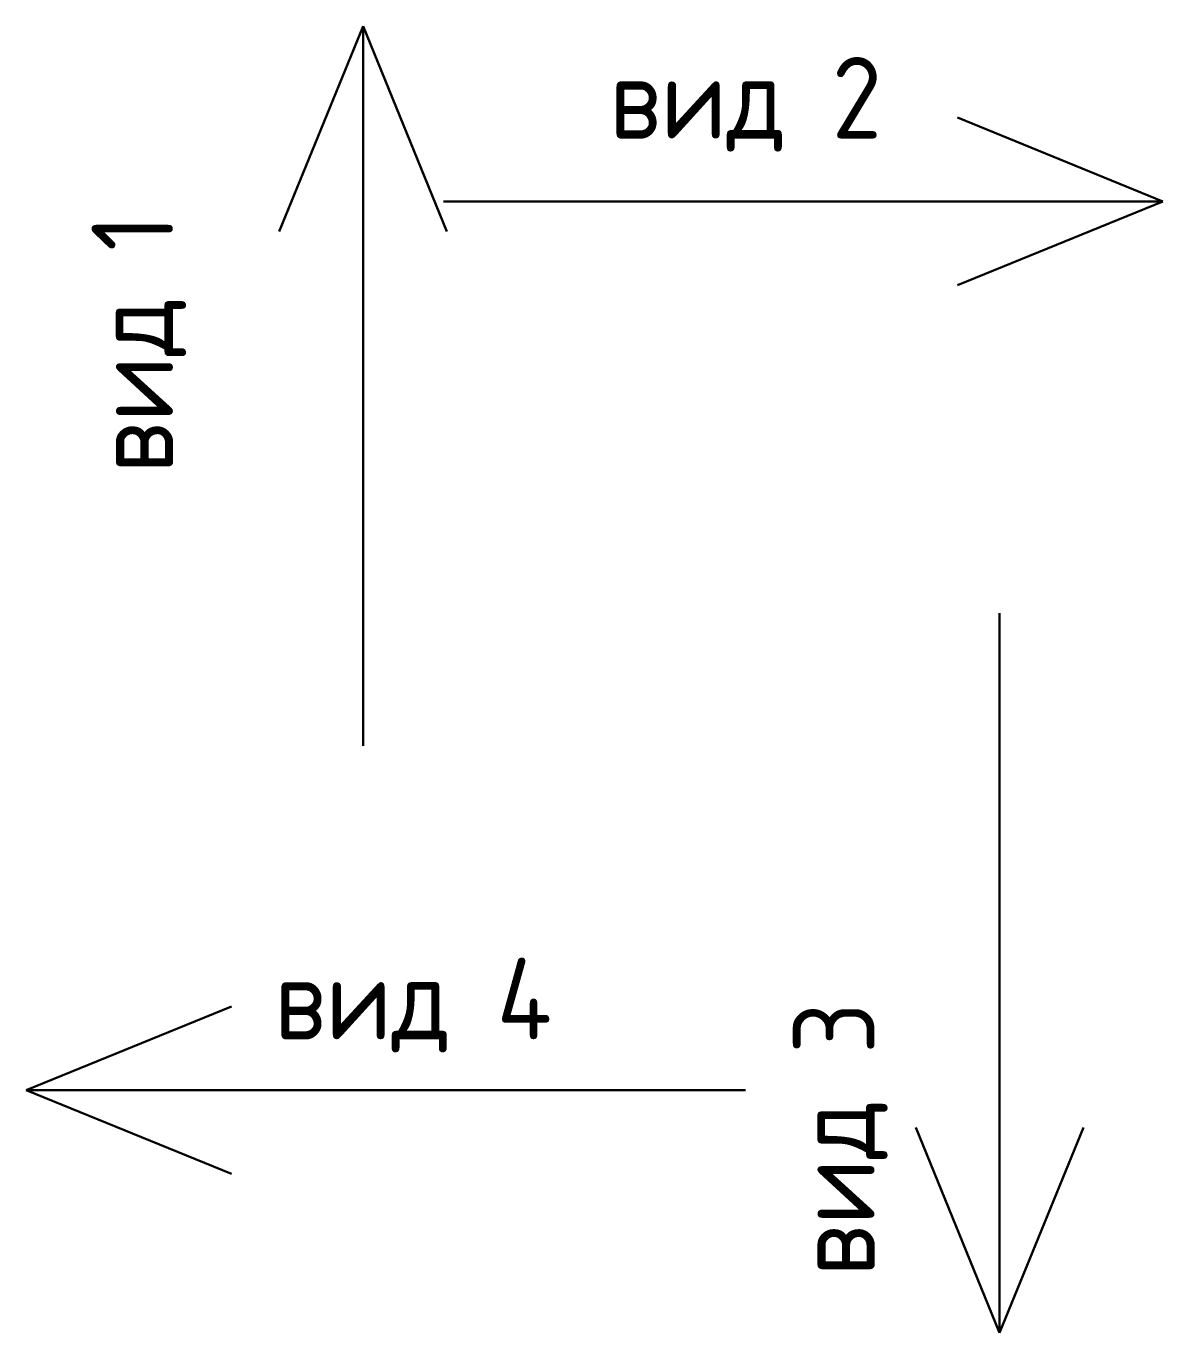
# Model space of a CAD drawing. Header units: millimetres. Extents: x -24360 to 609566, y -391049 to 148426.
# Drawn here: x 241635 to 243828, y -158758 to -156237 of the extents above; entities that cross this region are included whole.
import ezdxf

# ---------------------------------------------------------------- set-up
doc = ezdxf.new("R2010")
doc.units = ezdxf.units.MM
doc.layers.add('осново', color=7, linetype='Continuous', lineweight=30)
doc.styles.add('СПДС', font='isocpeur.ttf', dxfattribs={"width": 0.9})

msp = doc.modelspace()

# ---------------------------------------------------------------- linework, layer by layer
at = {"layer": 'осново'}
for points in [[(242284.855, -156237.35), (242123.219, -156633.438)], [(242284.855, -157625.25), (242284.855, -156237.35)], [(242284.855, -156237.35), (242446.492, -156633.438)], [(243827.639, -156575.504), (243431.551, -156413.868)], [(242439.739, -156575.504), (243827.639, -156575.504)], [(243827.639, -156575.504), (243431.551, -156737.14)], [(243512.744, -157369.945), (243512.744, -158757.845)], [(241634.868, -158289.775), (242030.956, -158128.139)], [(243022.768, -158289.775), (241634.868, -158289.775)], [(241634.868, -158289.775), (242030.956, -158451.411)], [(243512.744, -158757.845), (243351.108, -158361.756)], [(243512.744, -158757.845), (243674.381, -158361.756)]]:
    msp.add_lwpolyline(points, dxfattribs=at)

# ---------------------------------------------------------------- texts
at = {"layer": 'осново', "char_height": 157.354, "attachment_point": 1, "style": 'СПДС'}
for s, width, insert in [('вид 2', 1061.13688, (242759.978, -156296.946)), ('вид 4', 871.43913, (242113.582, -158034.471))]:
    msp.add_mtext_dynamic_manual_height_columns(s, width=width, gutter_width=528.197, heights=[0], dxfattribs=dict(at, insert=insert))
at = {"layer": 'осново', "char_height": 157.354, "attachment_point": 1, "rotation": 90, "style": 'СПДС'}
for s, insert in [('вид 1', (241761.05, -157100.274)), ('вид 3', (243114.33, -158648.796))]:
    msp.add_mtext_dynamic_manual_height_columns(s, width=1061.13688, gutter_width=528.197, heights=[0], dxfattribs=dict(at, insert=insert))

doc.saveas('drawing.dxf')
